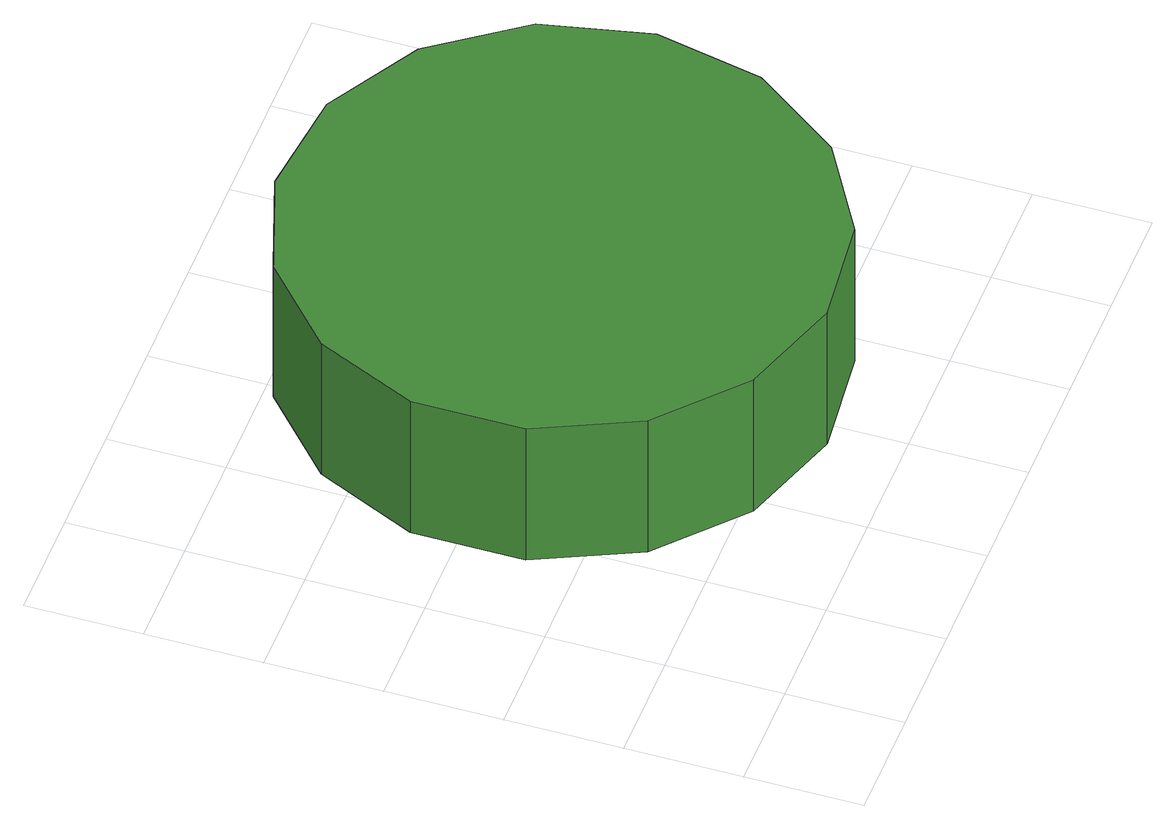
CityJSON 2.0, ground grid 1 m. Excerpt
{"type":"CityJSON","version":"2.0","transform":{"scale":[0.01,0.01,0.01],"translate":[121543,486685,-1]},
"CityObjects":{
"tree1":{"type":"SolitaryVegetationObject","attributes":{"function":"something"},"geometry":[{"type":"MultiSurface","lod":"1","boundaries":[[[0,1,2,3,4,5,6,7,8,9,10,11,12,13,14]],[[15,16,17,18,19,20,21,22,23,24,25,26,27,28,29]],[[0,29,28,1]],[[1,28,27,2]],[[2,27,26,3]],[[3,26,25,4]],[[4,25,24,5]],[[5,24,23,6]],[[6,23,22,7]],[[7,22,21,8]],[[8,21,20,9]],[[9,20,19,10]],[[10,19,18,11]],[[11,18,17,12]],[[12,17,16,13]],[[13,16,15,14]],[[14,15,29,0]]]}]}
},
"vertices":[
[536,291,219],[516,385,219],[459,463,219],[376,511,219],[280,521,219],[189,491,219],[118,427,219],[78,339,219],[78,243,219],[118,155,219],[189,91,219],[280,61,219],[376,71,219],[459,119,219],[516,197,219],[516,197,76],[459,119,76],[376,71,76],[280,61,76],[189,91,76],[118,155,76],[78,243,76],[78,339,76],[118,427,76],[189,491,76],[280,521,76],[376,511,76],[459,463,76],[516,385,76],[536,291,76]
]}
